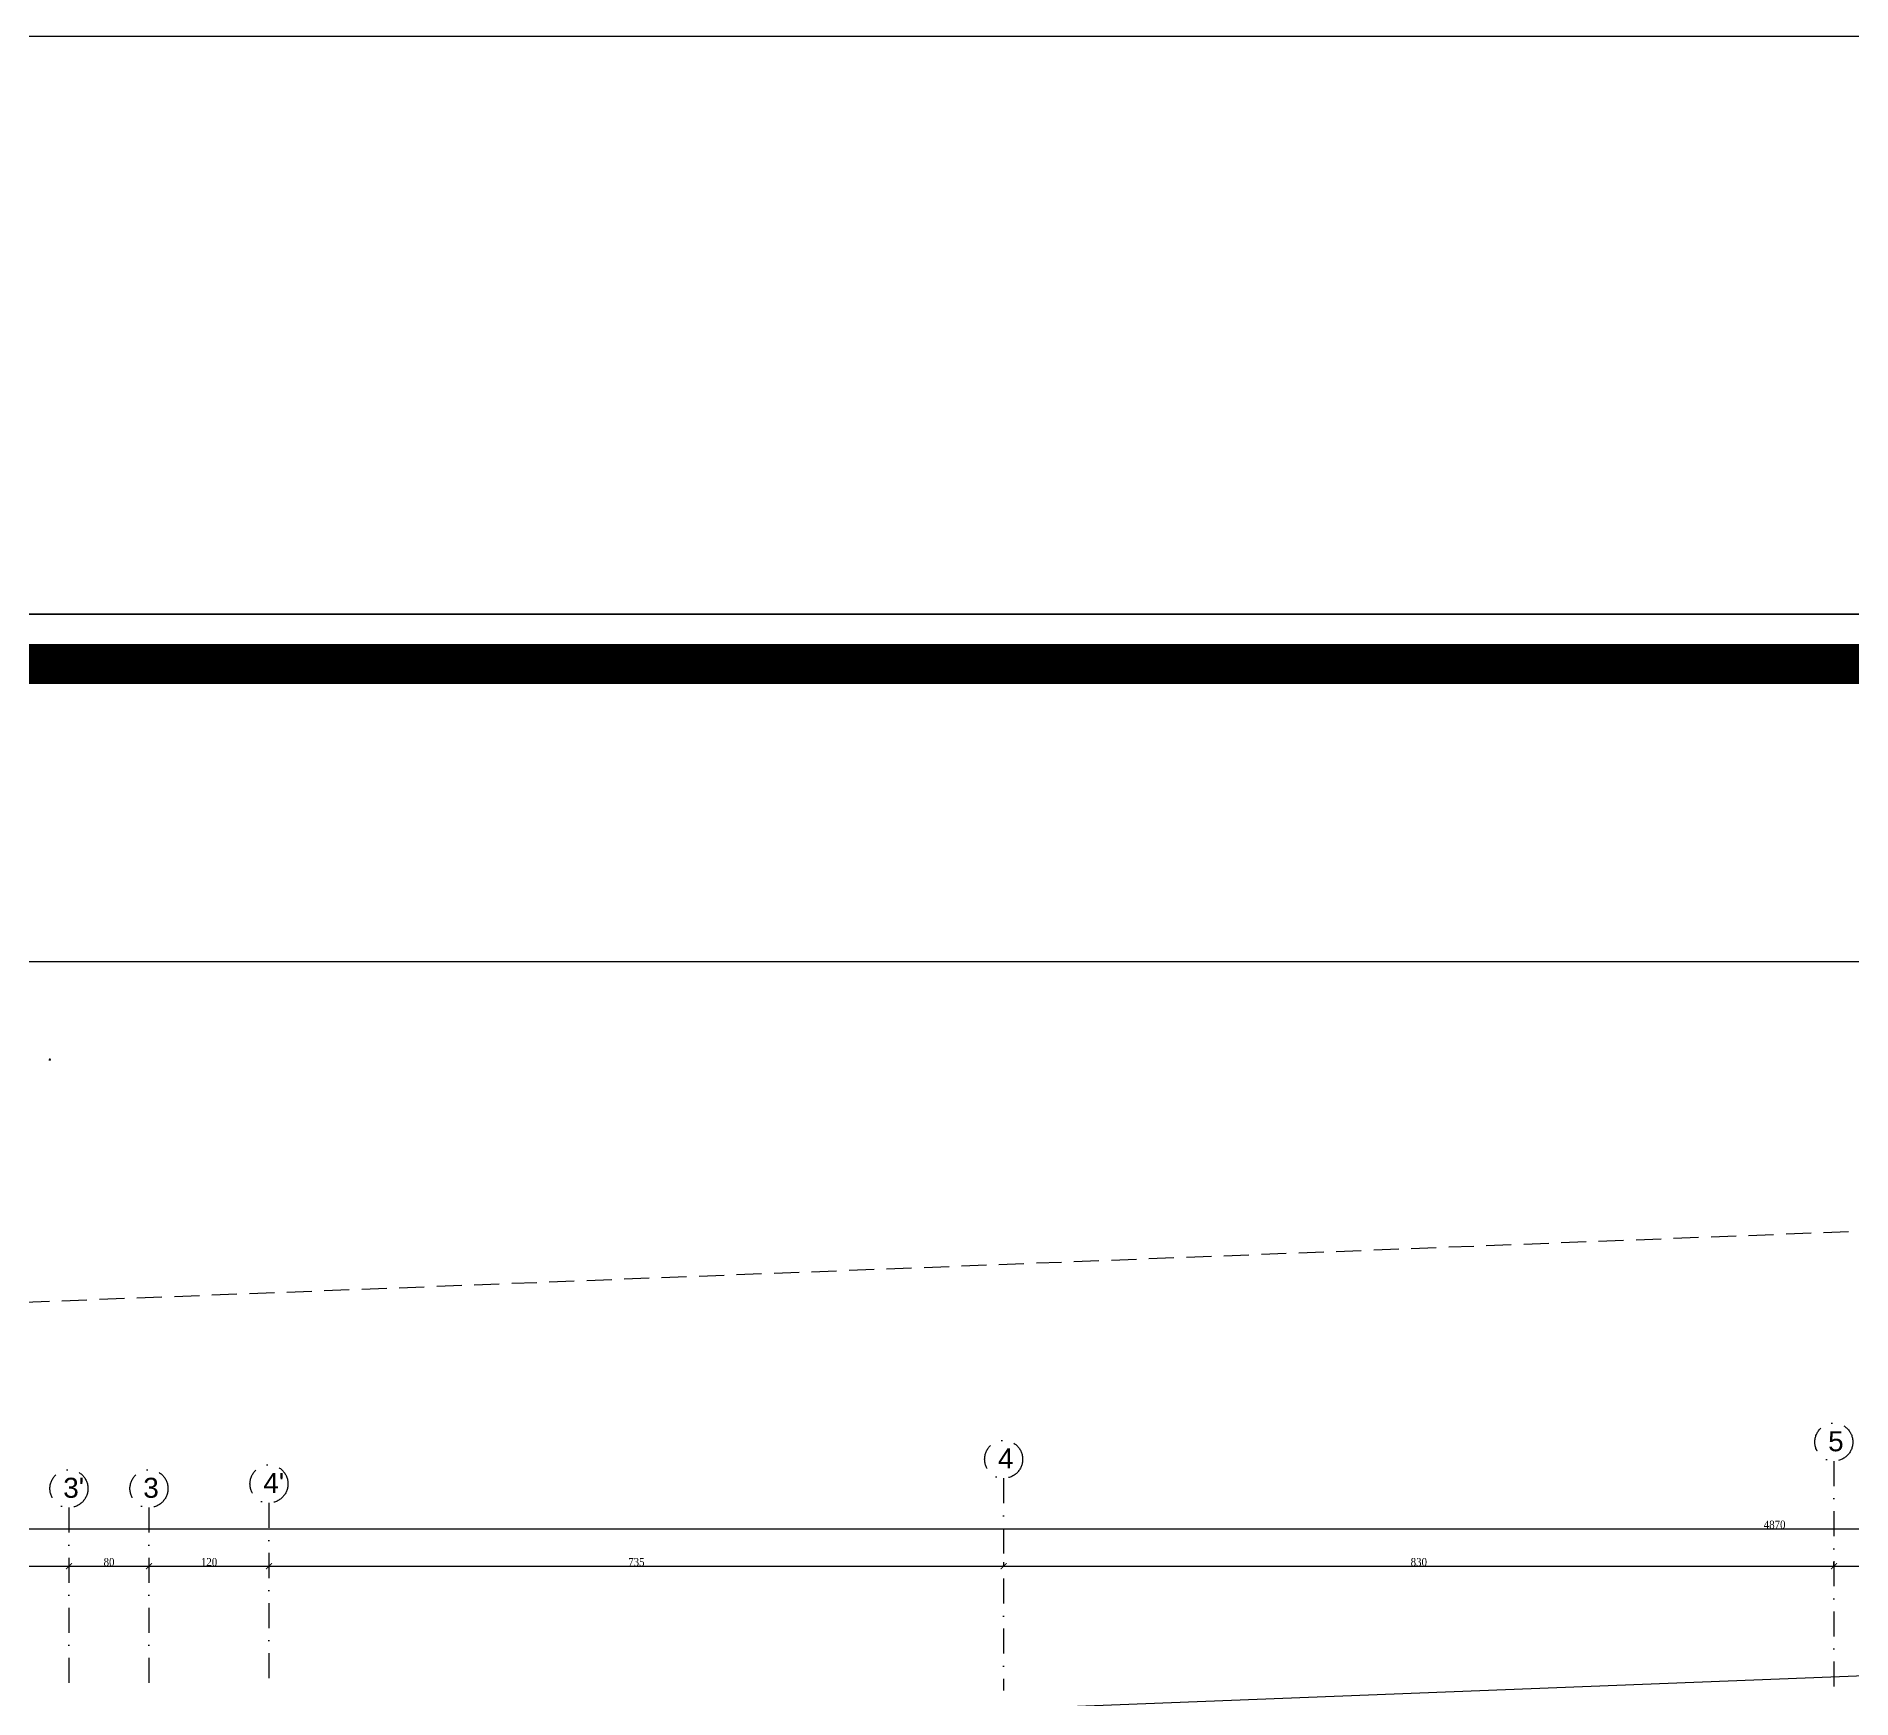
# Model space of a CAD drawing. Header units: millimetres. Extents: x -29311 to -3405, y 28913 to 42880.
# Drawn here: x -10055 to -8240, y 41218 to 42880 of the extents above; entities that cross this region are included whole.
import ezdxf

# ---------------------------------------------------------------- set-up
doc = ezdxf.new("R2010")
doc.units = ezdxf.units.MM
for name, pattern in [('( Hidden )', [0.375, 0.25, -0.125]), ('DASHDOT', [1, 0.5, -0.25, 0, -0.25]), ('DASHDOT2', [0.5, 0.25, -0.125, 0, -0.125])]:
    doc.linetypes.add(name, pattern=pattern)
for name, color, linetype in [('A-AKS', 57, 'DASHDOT'), ('A-AKS.', 57, 'DASHDOT2'), ('A-BA', 1, 'Continuous'), ('A-KAPI-METAL', 84, 'Continuous'), ('vaz_bina2', 161, 'Continuous'), ('Yazılar', 253, 'Continuous')]:
    doc.layers.add(name, color=color, linetype=linetype)
for name, color, linetype, lineweight in [('IZ', 8, 'Continuous', 20), ('olcu-plan', 7, 'Continuous', 20), ('TES_SU', 150, 'Continuous', 25)]:
    doc.layers.add(name, color=color, linetype=linetype, lineweight=lineweight)
doc.styles.add('text1', font='arial.ttf')
doc.styles.add('YAZ-50', font='times.ttf', dxfattribs={"width": 0.9})
doc.dimstyles.new('1-50-plan', dxfattribs={"dimtxt": 8, "dimasz": 6, "dimexe": 4, "dimexo": 4, "dimgap": 0.00625, "dimtad": 1, "dimdec": 0, "dimrnd": 0.0005, "dimzin": 9, "dimdsep": 46, "dimtxsty": 'YAZ-50', "dimblk": 'ARCHTICK', "dimcen": 0.025, "dimdle": 4, "dimadec": 0, "dimazin": 0, "dimtfac": 1, "dimtdec": 0, "dimtmove": 0, "dimatfit": 3, "dimfxl": 30, "dimfxlon": 1, "dimarcsym": 0})

# ---------------------------------------------------------------- blocks, each defined once
blk = doc.blocks.new('ANTET')
at = {"color": 251, "const_width": 20, "elevation": 0}
blk.add_lwpolyline([(-18595.04, -50619.36), (-18595.04, -52600.11), (-14668.24, -52600.11), (-14668.24, -50619.36)], close=True, dxfattribs=at)
at = {"layer": 'Yazılar', "elevation": 0}
for points in [[(-18620.04, -50594.36), (-18620.04, -52625.11), (-14643.24, -52625.11), (-14643.24, -50594.36)], [(-18397.88, -50768.01), (-14785.5, -50768.01), (-14785.5, -52468.87), (-18397.88, -52468.87)]]:
    blk.add_lwpolyline(points, close=True, dxfattribs=at)
blk = doc.blocks.new('_ArchTick')
at = {"color": 0, "linetype": 'ByBlock', "const_width": 0.15}
blk.add_lwpolyline([(-0.5, -0.5), (0.5, 0.5)], dxfattribs=at)
blk = doc.blocks.new('*D479')
at = {"layer": 'DEFPOINTS', "color": 0, "transparency": 16777216}
for p in [(-10022.1, 41350.4), (-10022.1, 41350.4), (-10508.1, 41317.6)]:
    blk.add_point(p, dxfattribs=at)
at = {"layer": 'olcu-plan', "color": 0, "lineweight": -2, "transparency": 16777216}
for p, q in [((-10512.1, 41350.4), (-10018.1, 41350.4)), ((-10508.1, 41321.6), (-10508.1, 41354.4)), ((-10022.1, 41350.4), (-10022.1, 41354.4))]:
    blk.add_line(p, q, dxfattribs=at)
at = {"layer": 'olcu-plan', "color": 0, "lineweight": -2, "transparency": 16777216, "xscale": 6, "yscale": 6, "zscale": 6, "rotation": 180}
blk.add_blockref('_ArchTick', (-10508.1, 41350.4), dxfattribs=at)
at = {"layer": 'olcu-plan', "color": 0, "lineweight": -2, "transparency": 16777216, "xscale": 6, "yscale": 6, "zscale": 6}
blk.add_blockref('_ArchTick', (-10022.1, 41350.4), dxfattribs=at)
at = {"layer": 'olcu-plan', "color": 0, "transparency": 16777216, "insert": (-10265.1, 41354.5), "char_height": 8, "attachment_point": 5, "style": 'YAZ-50'}
blk.add_mtext('486', dxfattribs=at)
blk = doc.blocks.new('*D480')
at = {"layer": 'DEFPOINTS', "color": 0, "transparency": 16777216}
for p in [(-10022.1, 41350.4), (-9942.1, 41350.4), (-9942.1, 41350.4)]:
    blk.add_point(p, dxfattribs=at)
at = {"layer": 'olcu-plan', "color": 0, "lineweight": -2, "transparency": 16777216}
for p, q in [((-10026.1, 41350.4), (-9938.1, 41350.4)), ((-10022.1, 41350.4), (-10022.1, 41354.4)), ((-9942.1, 41350.4), (-9942.1, 41354.4))]:
    blk.add_line(p, q, dxfattribs=at)
at = {"layer": 'olcu-plan', "color": 0, "lineweight": -2, "transparency": 16777216, "xscale": 6, "yscale": 6, "zscale": 6, "rotation": 180}
blk.add_blockref('_ArchTick', (-10022.1, 41350.4), dxfattribs=at)
at = {"layer": 'olcu-plan', "color": 0, "lineweight": -2, "transparency": 16777216, "xscale": 6, "yscale": 6, "zscale": 6}
blk.add_blockref('_ArchTick', (-9942.1, 41350.4), dxfattribs=at)
at = {"layer": 'olcu-plan', "color": 0, "transparency": 16777216, "insert": (-9982.1, 41354.5), "char_height": 8, "attachment_point": 5, "style": 'YAZ-50'}
blk.add_mtext('80', dxfattribs=at)
blk = doc.blocks.new('*D481')
at = {"layer": 'DEFPOINTS', "color": 0, "transparency": 16777216}
for p in [(-9942.1, 41350.4), (-9822.1, 41350.4), (-9822.1, 41350.4)]:
    blk.add_point(p, dxfattribs=at)
at = {"layer": 'olcu-plan', "color": 0, "lineweight": -2, "transparency": 16777216}
for p, q in [((-9946.1, 41350.4), (-9818.1, 41350.4)), ((-9942.1, 41350.4), (-9942.1, 41354.4)), ((-9822.1, 41350.4), (-9822.1, 41354.4))]:
    blk.add_line(p, q, dxfattribs=at)
at = {"layer": 'olcu-plan', "color": 0, "lineweight": -2, "transparency": 16777216, "xscale": 6, "yscale": 6, "zscale": 6, "rotation": 180}
blk.add_blockref('_ArchTick', (-9942.1, 41350.4), dxfattribs=at)
at = {"layer": 'olcu-plan', "color": 0, "lineweight": -2, "transparency": 16777216, "xscale": 6, "yscale": 6, "zscale": 6}
blk.add_blockref('_ArchTick', (-9822.1, 41350.4), dxfattribs=at)
at = {"layer": 'olcu-plan', "color": 0, "transparency": 16777216, "insert": (-9882.1, 41354.5), "char_height": 8, "attachment_point": 5, "style": 'YAZ-50'}
blk.add_mtext('120', dxfattribs=at)
blk = doc.blocks.new('*D482')
at = {"layer": 'DEFPOINTS', "color": 0, "transparency": 16777216}
for p in [(-9822.1, 41350.4), (-9087.6, 41350.4), (-9087.6, 41350.4)]:
    blk.add_point(p, dxfattribs=at)
at = {"layer": 'olcu-plan', "color": 0, "lineweight": -2, "transparency": 16777216}
for p, q in [((-9826.1, 41350.4), (-9083.6, 41350.4)), ((-9822.1, 41350.4), (-9822.1, 41354.4)), ((-9087.6, 41350.4), (-9087.6, 41354.4))]:
    blk.add_line(p, q, dxfattribs=at)
at = {"layer": 'olcu-plan', "color": 0, "lineweight": -2, "transparency": 16777216, "xscale": 6, "yscale": 6, "zscale": 6, "rotation": 180}
blk.add_blockref('_ArchTick', (-9822.1, 41350.4), dxfattribs=at)
at = {"layer": 'olcu-plan', "color": 0, "lineweight": -2, "transparency": 16777216, "xscale": 6, "yscale": 6, "zscale": 6}
blk.add_blockref('_ArchTick', (-9087.6, 41350.4), dxfattribs=at)
at = {"layer": 'olcu-plan', "color": 0, "transparency": 16777216, "insert": (-9454.9, 41354.5), "char_height": 8, "attachment_point": 5, "style": 'YAZ-50'}
blk.add_mtext('735', dxfattribs=at)
blk = doc.blocks.new('*D483')
at = {"layer": 'DEFPOINTS', "color": 0, "transparency": 16777216}
for p in [(-9087.6, 41350.4), (-8257.6, 41350.4), (-8257.6, 41350.4)]:
    blk.add_point(p, dxfattribs=at)
at = {"layer": 'olcu-plan', "color": 0, "lineweight": -2, "transparency": 16777216}
for p, q in [((-9091.6, 41350.4), (-8253.6, 41350.4)), ((-9087.6, 41350.4), (-9087.6, 41354.4)), ((-8257.6, 41350.4), (-8257.6, 41354.4))]:
    blk.add_line(p, q, dxfattribs=at)
at = {"layer": 'olcu-plan', "color": 0, "lineweight": -2, "transparency": 16777216, "xscale": 6, "yscale": 6, "zscale": 6, "rotation": 180}
blk.add_blockref('_ArchTick', (-9087.6, 41350.4), dxfattribs=at)
at = {"layer": 'olcu-plan', "color": 0, "lineweight": -2, "transparency": 16777216, "xscale": 6, "yscale": 6, "zscale": 6}
blk.add_blockref('_ArchTick', (-8257.6, 41350.4), dxfattribs=at)
at = {"layer": 'olcu-plan', "color": 0, "transparency": 16777216, "insert": (-8672.6, 41354.5), "char_height": 8, "attachment_point": 5, "style": 'YAZ-50'}
blk.add_mtext('830', dxfattribs=at)
blk = doc.blocks.new('*D484')
at = {"layer": 'DEFPOINTS', "color": 0, "transparency": 16777216}
for p in [(-8257.6, 41350.4), (-7489.4, 41354.8), (-7489.4, 41350.4)]:
    blk.add_point(p, dxfattribs=at)
at = {"layer": 'olcu-plan', "color": 0, "lineweight": -2, "transparency": 16777216}
for p, q in [((-8261.6, 41350.4), (-7485.4, 41350.4)), ((-8257.6, 41350.4), (-8257.6, 41354.4)), ((-7489.4, 41350.8), (-7489.4, 41346.4))]:
    blk.add_line(p, q, dxfattribs=at)
at = {"layer": 'olcu-plan', "color": 0, "lineweight": -2, "transparency": 16777216, "xscale": 6, "yscale": 6, "zscale": 6, "rotation": 180}
blk.add_blockref('_ArchTick', (-8257.6, 41350.4), dxfattribs=at)
at = {"layer": 'olcu-plan', "color": 0, "lineweight": -2, "transparency": 16777216, "xscale": 6, "yscale": 6, "zscale": 6}
blk.add_blockref('_ArchTick', (-7489.4, 41350.4), dxfattribs=at)
at = {"layer": 'olcu-plan', "color": 0, "transparency": 16777216, "insert": (-7873.5, 41354.5), "char_height": 8, "attachment_point": 5, "style": 'YAZ-50'}
blk.add_mtext('768', dxfattribs=at)
blk = doc.blocks.new('*D489')
at = {"layer": 'DEFPOINTS', "color": 0, "transparency": 16777216}
for p in [(-5882.1, 41387.8), (-5882.1, 41350.4), (-10751.7, 41320.3)]:
    blk.add_point(p, dxfattribs=at)
at = {"layer": 'olcu-plan', "color": 0, "lineweight": -2, "transparency": 16777216}
for p, q in [((-10755.7, 41387.8), (-5878.1, 41387.8)), ((-10751.7, 41357.8), (-10751.7, 41391.8)), ((-5882.1, 41357.8), (-5882.1, 41391.8))]:
    blk.add_line(p, q, dxfattribs=at)
at = {"layer": 'olcu-plan', "color": 0, "lineweight": -2, "transparency": 16777216, "xscale": 6, "yscale": 6, "zscale": 6, "rotation": 180}
blk.add_blockref('_ArchTick', (-10751.7, 41387.8), dxfattribs=at)
at = {"layer": 'olcu-plan', "color": 0, "lineweight": -2, "transparency": 16777216, "xscale": 6, "yscale": 6, "zscale": 6}
blk.add_blockref('_ArchTick', (-5882.1, 41387.8), dxfattribs=at)
at = {"layer": 'olcu-plan', "color": 0, "transparency": 16777216, "insert": (-8316.9, 41391.9), "char_height": 8, "attachment_point": 5, "style": 'YAZ-50'}
blk.add_mtext('4870', dxfattribs=at)
blk = doc.blocks.new('AKS')
at = {"layer": 'A-AKS.', "ltscale": 100}
for p, q in [((2494, 2284.4), (2494, 2054.9)), ((1664, 2267.2), (1664, 2054.9)), ((729.5, 2237.9), (729.5, 2054.9)), ((809.5, 2237.9), (809.5, 2054.9)), ((929.5, 2242.6), (929.5, 2054.9))]:
    blk.add_line(p, q, dxfattribs=at)
for centre in [(1664, 2286.2), (2494, 2303.4), (729.5, 2256.9), (809.5, 2256.9), (929.5, 2261.6)]:
    blk.add_circle(centre, 19, dxfattribs=at)
at = {"layer": 'A-AKS.', "ltscale": 100, "char_height": 20, "width": 18.894, "attachment_point": 1, "style": 'text1'}
for s, insert in [('5', (2488.3, 2314.2)), ('4', (1658.3, 2297)), ("4'", (923.8, 2272.5)), ("3'", (723.8, 2267.7)), ('3', (803.8, 2267.7))]:
    blk.add_mtext(s, dxfattribs=dict(at, insert=insert))
blk = doc.blocks.new('t')
at = {"layer": 'IZ'}
for p, q in [((6, -8), (-6, -8)), ((-4, -8), (-4, -14)), ((-4, -11), (-4, -10)), ((4, -14), (-3, -14)), ((4, -7), (4, -3)), ((4, -8), (4, -14)), ((4, -8), (4, -8)), ((4, -10), (4, -11)), ((4, -12), (4, -13)), ((4, -14), (4, -14))]:
    blk.add_line(p, q, dxfattribs=at)
for points in [[(8, 0), (8, -2), (-8, -2), (-8, 0)], [(-3, -3), (-2, -2), (2, -2), (4, -3), (5, -2), (6, -2), (7, -3), (7, -7), (6, -8), (5, -8), (4, -7), (2, -8), (-2, -8), (-3, -7), (-5, -8), (-6, -8), (-7, -7), (-7, -3), (-6, -2), (-5, -2)]]:
    blk.add_lwpolyline(points, close=True, dxfattribs=at)
for points in [[(-3, -8), (-3, -14), (-4, -14), (4, -14), (4, -8), (4, -9)], [(-3, -7), (-3, -3)]]:
    blk.add_lwpolyline(points, dxfattribs=at)

msp = doc.modelspace()

# ---------------------------------------------------------------- linework, layer by layer
at = {"layer": 'A-BA'}
msp.add_line((-9848.72, 41178.15), (-5888.56, 41331.65), dxfattribs=at)
at = {"layer": 'TES_SU'}
for points in [[(-20558.84, 42879.74), (-3405.49, 42879.74), (-3405.49, 28913.48), (-20558.84, 28913.48)], [(-19984.54, 42302.15), (-3727.34, 42302.15), (-3727.34, 29417.64), (-19984.54, 29417.64)]]:
    msp.add_lwpolyline(points, close=True, dxfattribs=at)
at = {"layer": 'vaz_bina2', "linetype": '( Hidden )', "ltscale": 100}
msp.add_lwpolyline([(-10745.16, 41087.28), (-10501.58, 39221.08), (-5488.57, 39238.89), (-4470.79, 39242.51), (-4739.72, 40634.75), (-4981.51, 41117.08), (-5309.76, 41407.74), (-5666.95, 41596.35), (-6038.1, 41706.43), (-6406.89, 41755.81), (-10810.15, 41585.13)], close=True, dxfattribs=at)

# ---------------------------------------------------------------- block references
at = {"xscale": 2, "yscale": 2, "zscale": 2}
msp.add_blockref('ANTET', (25559.14, 143490.88, 0), dxfattribs=at)
at = {"layer": 'A-AKS'}
msp.add_blockref('AKS', (-10751.69, 39171.08), dxfattribs=at)
at = {"layer": 'A-KAPI-METAL', "extrusion": (0, 0, -1), "xscale": 0.1, "yscale": 0.1, "zscale": -0.1, "rotation": 180}
msp.add_blockref('t', (10041.38, 41856.14), dxfattribs=at)

# ---------------------------------------------------------------- dimensions: what is measured, and where the dimension line sits
at = {"layer": 'olcu-plan'}
for base, p1, p2, picture, middle in [((-5882.14, 41387.84), (-10751.69, 41320.3), (-5882.14, 41350.43), '*D489', (-8316.92, 41391.92)), ((-10022.14, 41350.43), (-10508.1, 41317.57), (-10022.14, 41350.43), '*D479', (-10265.12, 41354.51)), ((-9942.14, 41350.43), (-10022.14, 41350.43), (-9942.14, 41350.43), '*D480', (-9982.14, 41354.51)), ((-9822.14, 41350.43), (-9942.14, 41350.43), (-9822.14, 41350.43), '*D481', (-9882.14, 41354.51)), ((-9087.6413, 41350.4331), (-9822.1447, 41350.4331), (-9087.6413, 41350.4331), '*D482', (-9454.893, 41354.5201)), ((-8257.64, 41350.43), (-9087.64, 41350.43), (-8257.64, 41350.43), '*D483', (-8672.64, 41354.51)), ((-7489.41, 41350.43), (-8257.64, 41350.43), (-7489.41, 41354.77), '*D484', (-7873.53, 41354.52))]:
    dim = msp.add_linear_dim(base=base, p1=p1, p2=p2, dimstyle='1-50-plan', dxfattribs=at)
    dim.commit()
    dim.dimension.update_dxf_attribs({"geometry": picture, "text_midpoint": middle})

doc.saveas('drawing.dxf')
